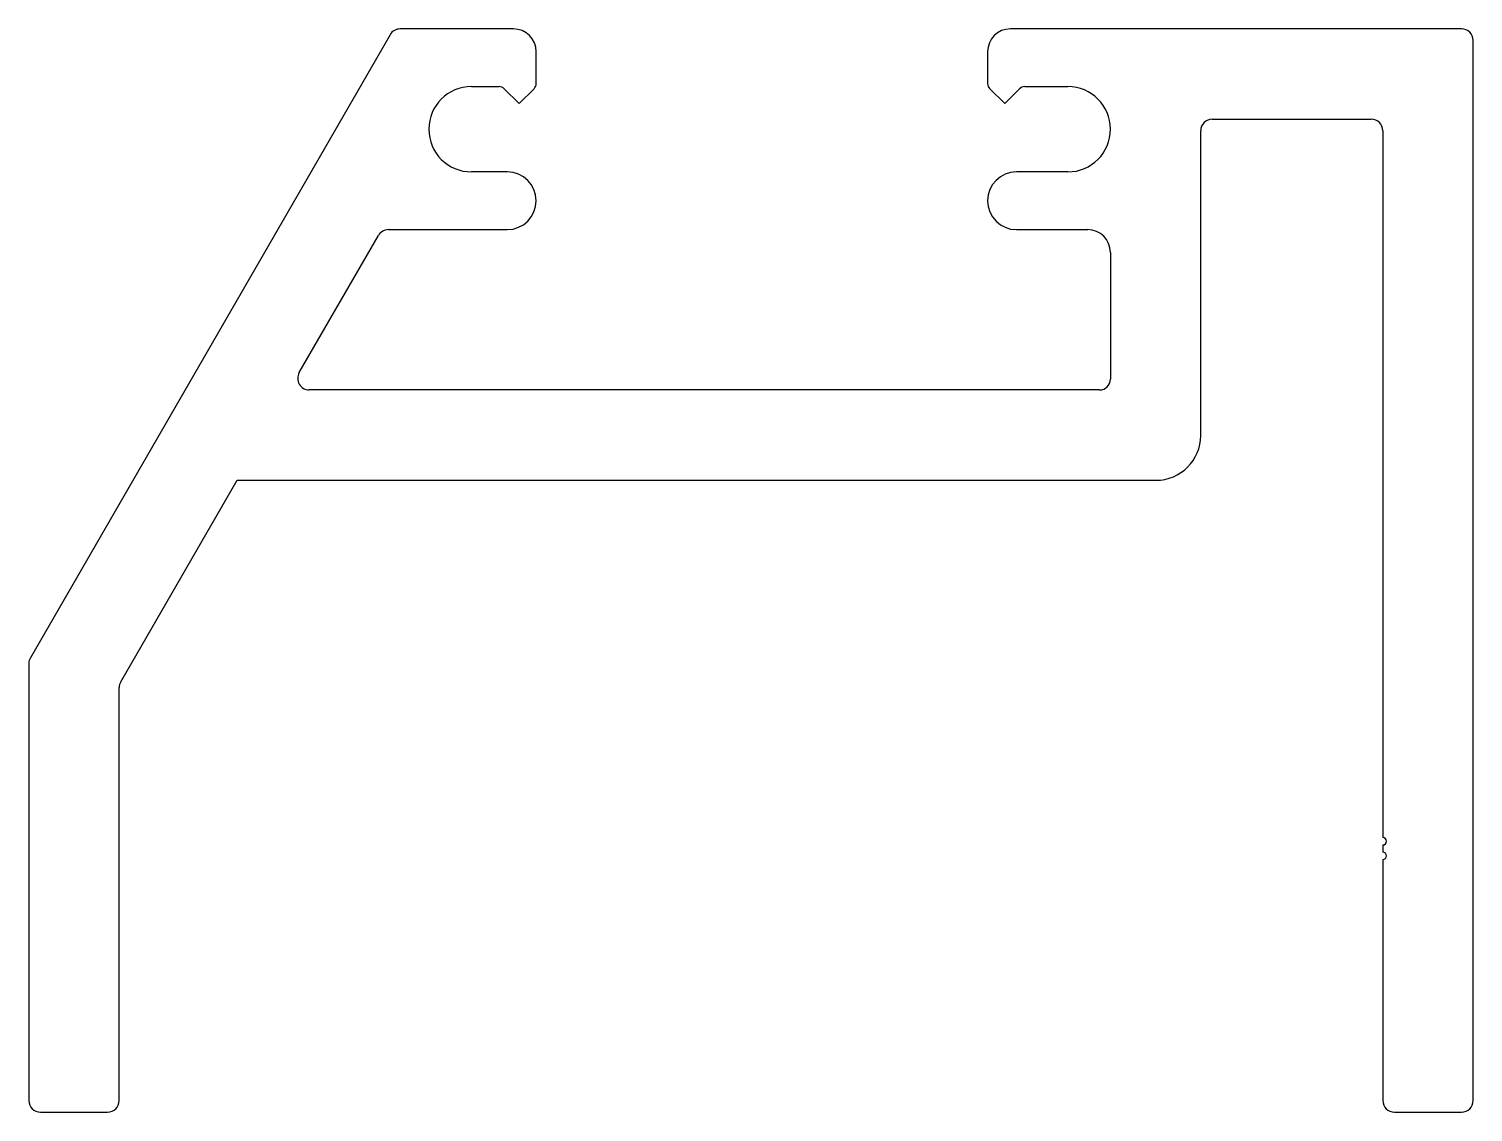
# Model space of a CAD drawing. Extents: x -27.1 to 23.7, y 2.1 to 40.2.
import ezdxf

# ---------------------------------------------------------------- set-up
doc = ezdxf.new("R2010")
doc.units = 0
doc.layers.get('0').update_dxf_attribs({"linetype": 'CONTINUOUS'})

msp = doc.modelspace()

# ---------------------------------------------------------------- linework, layer by layer
for p, q in [((-10.02, 40.166), (-14.005, 40.166)), ((23.331, 40.166), (7.46, 40.166)), ((-14.357, 39.962), (-27.009, 18.049)), ((23.737, 2.472), (23.737, 39.759)), ((-9.22, 38.239), (-9.22, 39.366)), ((6.66, 39.366), (6.66, 38.239)), ((-11.495, 38.136), (-10.523, 38.136)), ((7.964, 38.136), (9.48, 38.136)), ((-10.347, 38.062), (-9.82, 37.536)), ((-9.82, 37.536), (-9.293, 38.062)), ((6.733, 38.062), (7.26, 37.536)), ((7.26, 37.536), (7.787, 38.062)), ((14.155, 25.865), (14.155, 36.584)), ((14.561, 36.991), (20.156, 36.991)), ((20.562, 36.584), (20.562, 11.721)), ((-10.235, 35.136), (-11.495, 35.136)), ((9.48, 35.136), (7.675, 35.136)), ((-14.415, 33.106), (-10.235, 33.106)), ((7.675, 33.106), (10.18, 33.106)), ((-17.554, 28.075), (-14.767, 32.902)), ((10.98, 32.306), (10.98, 27.847)), ((10.599, 27.466), (-17.202, 27.466)), ((-23.834, 17.199), (-19.739, 24.291)), ((-19.739, 24.291), (12.58, 24.291)), ((-27.063, 17.846), (-27.063, 2.472)), ((-23.888, 2.472), (-23.888, 16.996)), ((20.562, 11.461), (20.562, 11.211)), ((20.562, 10.951), (20.562, 2.472)), ((-26.657, 2.066), (-24.294, 2.066)), ((20.968, 2.066), (23.331, 2.066))]:
    msp.add_line(p, q)
for centre, radius, start, end in [((-14.005, 39.759), 0.406, 90, 150), ((-10.02, 39.366), 0.8, 360, 90), ((7.46, 39.366), 0.8, 90, 180), ((23.331, 39.759), 0.406, 0, 90), ((-11.495, 36.636), 1.5, 90, 180), ((-10.523, 37.886), 0.25, 45, 90), ((-9.47, 38.239), 0.25, 315, 360), ((6.91, 38.239), 0.25, 180, 225), ((7.964, 37.886), 0.25, 90, 135), ((9.48, 36.636), 1.5, 360, 90), ((-11.495, 36.636), 1.5, 180, 270), ((9.48, 36.636), 1.5, 270, 0), ((14.561, 36.584), 0.406, 90, 180), ((20.156, 36.584), 0.406, 360, 90), ((-10.235, 34.121), 1.015, 0, 90), ((7.675, 34.121), 1.015, 90, 180), ((-10.235, 34.121), 1.015, 270, 0), ((7.675, 34.121), 1.015, 180, 270), ((-14.415, 32.699), 0.406, 90, 150), ((10.18, 32.306), 0.8, 360, 90), ((-17.202, 27.872), 0.406, 150, 270), ((10.599, 27.847), 0.381, 270, 0), ((12.58, 25.865), 1.575, 270, 360), ((-26.657, 17.846), 0.406, 150, 180), ((-23.482, 16.996), 0.406, 150, 180), ((20.562, 11.591), 0.13, 0, 90), ((20.562, 11.591), 0.13, 270, 360), ((20.562, 11.081), 0.13, 0, 90), ((20.562, 11.081), 0.13, 270, 360), ((-26.657, 2.472), 0.406, 180, 270), ((-24.294, 2.472), 0.406, 270, 0), ((20.968, 2.472), 0.406, 180, 270), ((23.331, 2.472), 0.406, 270, 0)]:
    msp.add_arc(centre, radius, start, end)

doc.saveas('drawing.dxf')
